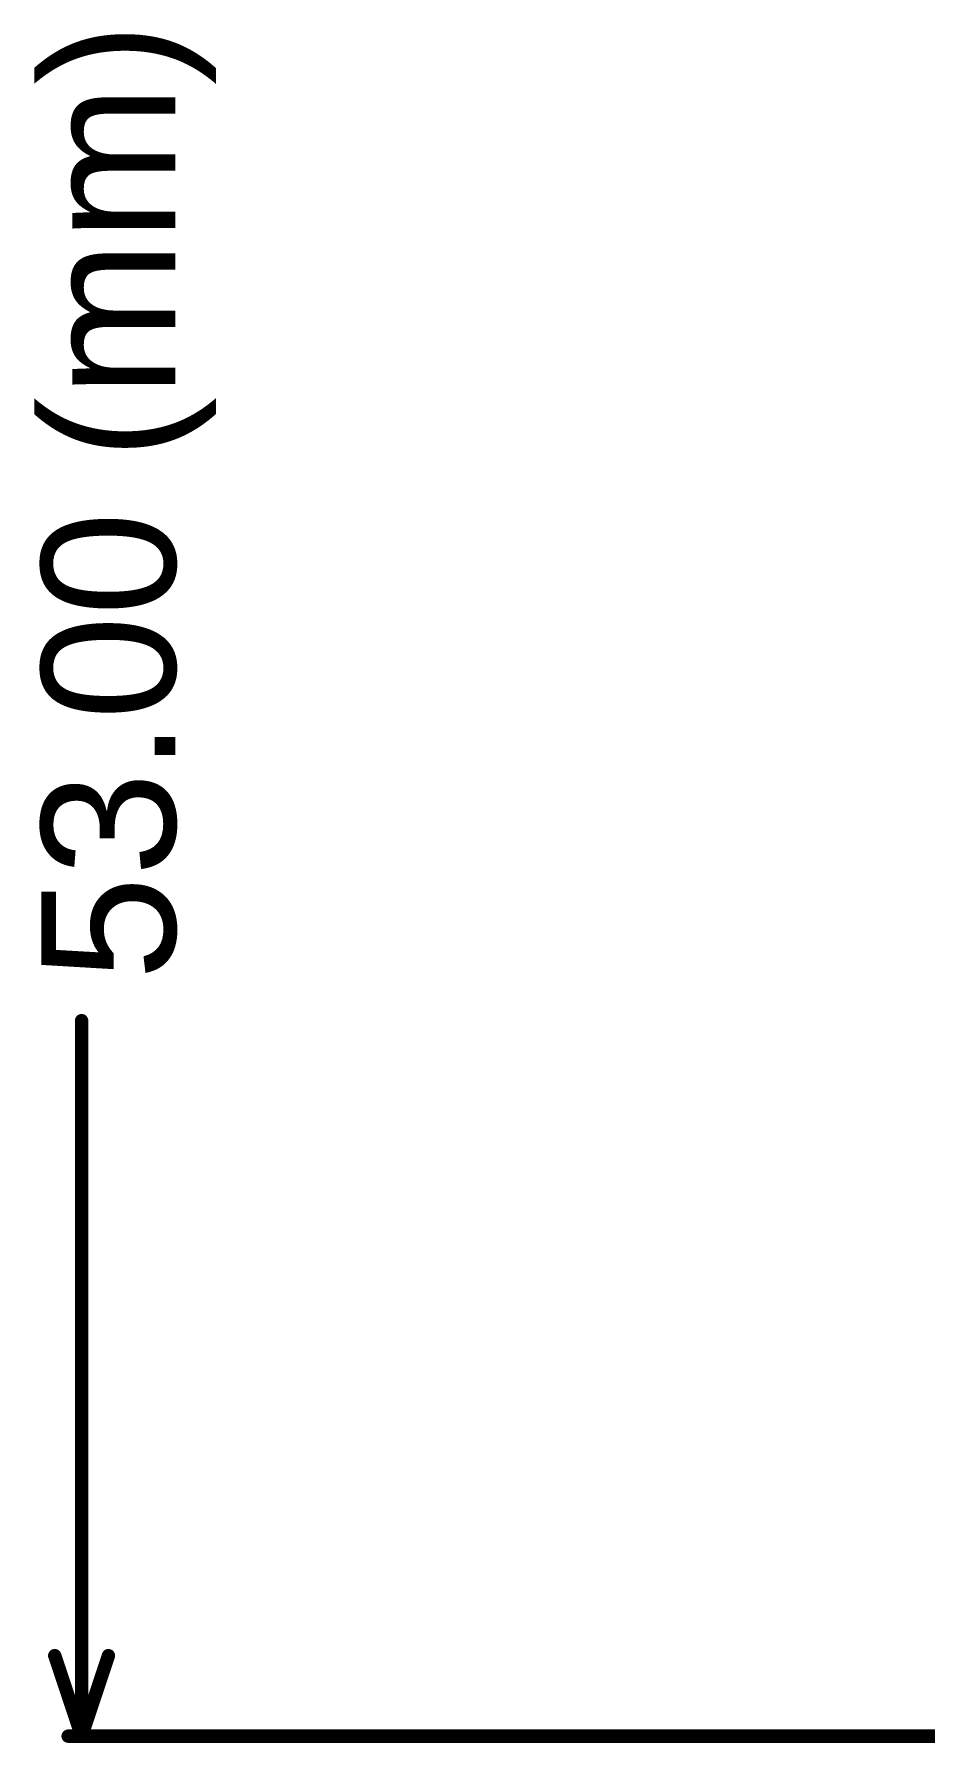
# Model space of a CAD drawing. Header units: inches. Extents: x -0.8 to 12, y -0.1 to 3.7.
# Drawn here: x -0.672 to -0.008, y -0.137 to 1.137 of the extents above; entities that cross this region are included whole.
import ezdxf

# ---------------------------------------------------------------- set-up
doc = ezdxf.new("R2010")
doc.units = ezdxf.units.IN
doc.header["$MEASUREMENT"] = 0
doc.layers.add('Draft and Dimension', color=6, linetype='Continuous')
doc.styles.add('Arial', font='', dxfattribs={"height": 0.2})
doc.styles.get('Arial').set_extended_font_data('Arial')

msp = doc.modelspace()

# ---------------------------------------------------------------- linework, layer by layer
at = {"layer": 'Draft and Dimension'}
for points in [[(-0.637, -0.1321, 0.01, 0.01, 0), (-0.637, 0.4013, 0.01, 0.01, 0)], [(-0.657, -0.0721, 0.01, 0.01, 0), (-0.637, -0.1321, 0.01, 0.01, 0)], [(-0.637, -0.1321, 0.01, 0.01, 0), (-0.617, -0.0721, 0.01, 0.01, 0)], [(-0.647, -0.1321, 0.01, 0.01, 0), (0.1312, -0.1321, 0.01, 0.01, 0)]]:
    msp.add_lwpolyline(points, format="xyseb", dxfattribs=at)
for points in [[(-0.6395, 0.4013, 0.005, 0.005, 1), (-0.6345, 0.4013, 0.005, 0.005, 1)], [(-0.6595, -0.0721, 0.005, 0.005, 1), (-0.6545, -0.0721, 0.005, 0.005, 1)], [(-0.6195, -0.0721, 0.005, 0.005, 1), (-0.6145, -0.0721, 0.005, 0.005, 1)], [(-0.6495, -0.1321, 0.005, 0.005, 1), (-0.6445, -0.1321, 0.005, 0.005, 1)], [(-0.6395, -0.1321, 0.005, 0.005, 1), (-0.6345, -0.1321, 0.005, 0.005, 1)], [(-0.6395, -0.1321, 0.005, 0.005, 1), (-0.6345, -0.1321, 0.005, 0.005, 1)], [(-0.6395, -0.1321, 0.005, 0.005, 1), (-0.6345, -0.1321, 0.005, 0.005, 1)]]:
    msp.add_lwpolyline(points, format="xyseb", close=True, dxfattribs=at)

# ---------------------------------------------------------------- texts
at = {"layer": 'Draft and Dimension', "style": 'Arial'}
msp.add_text('53.00 (mm)', height=0.1, rotation=90, dxfattribs=at).set_placement((-0.567, 0.4313))

doc.saveas('drawing.dxf')
